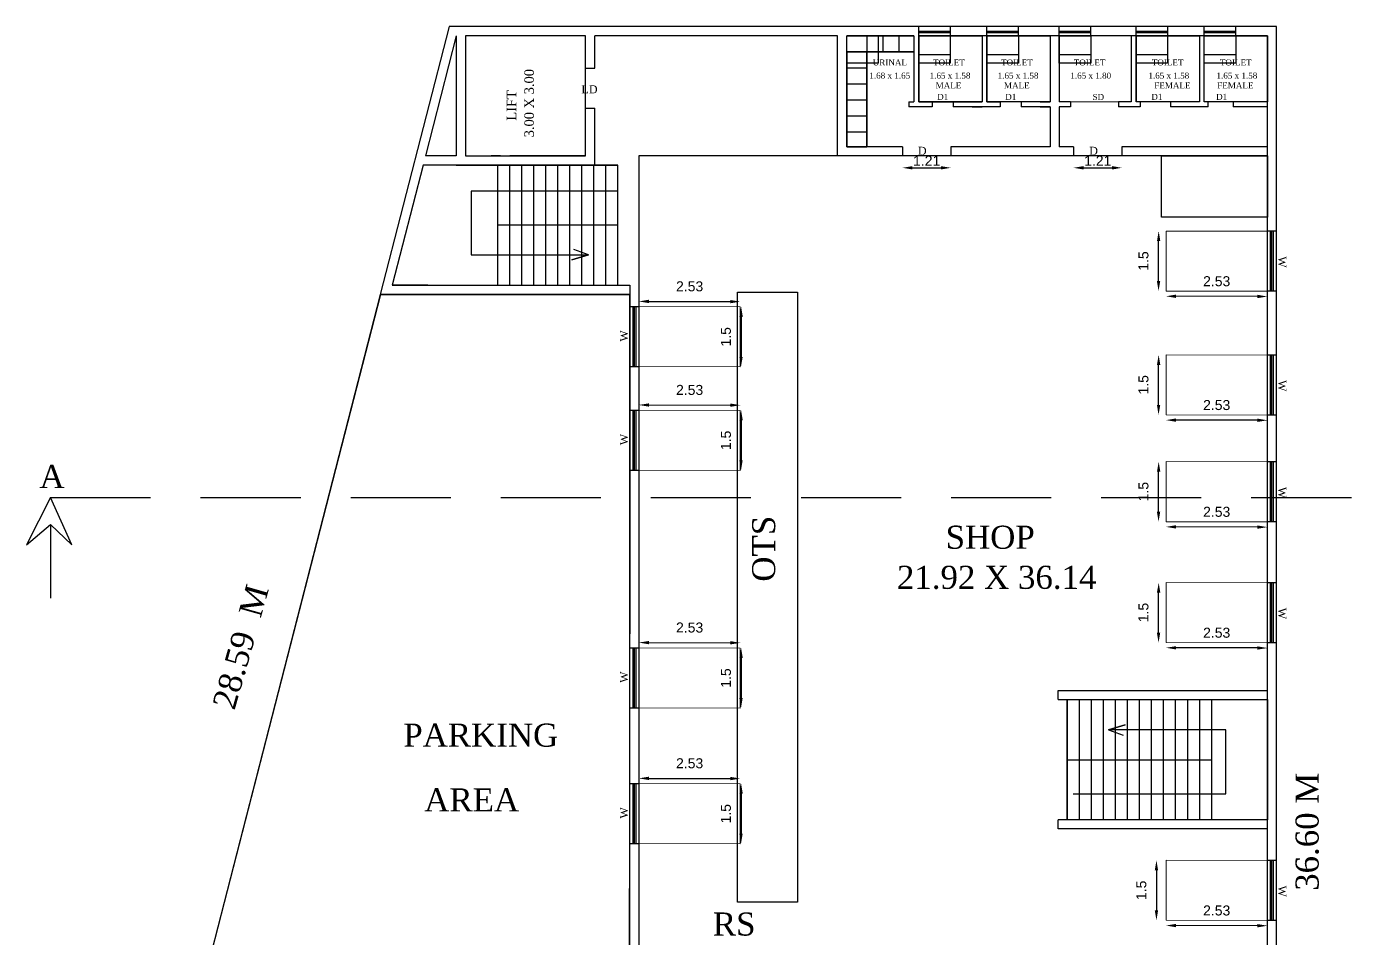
# Model space of a CAD drawing. Header units: metres. Extents: x -56 to 205, y -186 to -77.
# Drawn here: x -56.04 to -22.82, y -126.19 to -103.41 of the extents above; entities that cross this region are included whole.
import ezdxf

# ---------------------------------------------------------------- set-up
doc = ezdxf.new("R2010")
doc.units = ezdxf.units.M
doc.linetypes.add('HIDDEN', pattern=[0.375, 0.25, -0.125])
for name, color, linetype in [('BLK_1_FLR_0_BLT_UP_AREA', 1, 'Continuous'), ('BLK_1_FLR_0_BLT_UP_AREA_DEDUCT', 117, 'Continuous'), ('BLK_1_FLR_0_DRINKING_WATER', 10, 'Continuous'), ('BLK_1_FLR_0_EXIT_WIDTH_DOOR', 2, 'Continuous'), ('BLK_1_FLR_0_LIFT_1', 30, 'Continuous'), ('BLK_1_FLR_0_REGULAR_ROOM_1', 117, 'Continuous'), ('BLK_1_FLR_0_STILT_PARKING_DEDUCT', 1, 'Continuous'), ('BLK_1_FLR_0_URINAL', 10, 'Continuous'), ('BLK_1_FLR_0_WATER_CLOSET', 30, 'Continuous'), ('TOILET_VENTILATION', 30, 'Continuous')]:
    doc.layers.add(name, color=color, linetype=linetype)
for name, color, linetype, lineweight in [('BLK_1_FLR_0_ROOM_1_LIGHT_VENTILATION_1', 232, 'Continuous', 0), ('BLK_1_FLR_0_STILT_PARKING', 7, 'Continuous', 0), ('BLK_1_FLR_0_WASH', 7, 'Continuous', 0), ('BLK_1_FLR_1_SP_WC', 7, 'Continuous', 18)]:
    doc.layers.add(name, color=color, linetype=linetype, lineweight=lineweight)
doc.styles.add('ANAND', font='times.ttf')
doc.styles.get("Standard").update_dxf_attribs({"font": 'arial.ttf', "height": 0.25})
doc.styles.add('style1', font='times.ttf', dxfattribs={"height": 0.5})
doc.styles.add('X', font='times.ttf')
doc.dimstyles.new('ISO-25', dxfattribs={"dimtxt": 0.5, "dimasz": 0.45, "dimexe": 1.25, "dimexo": 0.625, "dimgap": 0.25, "dimtad": 1, "dimdsep": 46, "dimtxsty": 'Standard', "dimcen": 2.5, "dimse1": 1, "dimse2": 1, "dimadec": 0, "dimazin": 0, "dimtfac": 1, "dimtmove": 0, "dimatfit": 3, "dimfxl": 0, "dimarcsym": 0})

# ---------------------------------------------------------------- blocks, each defined once
blk = doc.blocks.new('*D22')
at = {"layer": 'BLK_1_FLR_0_ROOM_1_LIGHT_VENTILATION_1', "color": 0, "lineweight": -2}
blk.add_line((-25.292, -118.934), (-27.325, -118.93), dxfattribs=at)
at = {"layer": 'BLK_1_FLR_0_ROOM_1_LIGHT_VENTILATION_1', "color": 0}
for points in [[(-27.324, -118.888), (-27.325, -118.971), (-27.575, -118.929)], [(-25.292, -118.892), (-25.292, -118.976), (-25.042, -118.935)]]:
    blk.add_solid(points, dxfattribs=at)
at = {"layer": 'DEFPOINTS', "color": 0}
for p in [(-27.575, -118.929), (-27.574, -118.799), (-25.042, -118.804)]:
    blk.add_point(p, dxfattribs=at)
at = {"layer": 'BLK_1_FLR_0_ROOM_1_LIGHT_VENTILATION_1', "color": 0, "insert": (-26.308, -118.554), "char_height": 0.25, "attachment_point": 5, "rotation": 359.877}
blk.add_mtext('2.53', dxfattribs=at)
blk = doc.blocks.new('*D23')
at = {"layer": 'BLK_1_FLR_0_ROOM_1_LIGHT_VENTILATION_1', "color": 0, "lineweight": -2}
blk.add_line((-27.761, -118.549), (-27.759, -117.549), dxfattribs=at)
at = {"layer": 'BLK_1_FLR_0_ROOM_1_LIGHT_VENTILATION_1', "color": 0}
for points in [[(-27.8, -117.549), (-27.717, -117.549), (-27.758, -117.299)], [(-27.802, -118.549), (-27.719, -118.549), (-27.761, -118.799)]]:
    blk.add_solid(points, dxfattribs=at)
at = {"layer": 'DEFPOINTS', "color": 0}
for p in [(-27.758, -117.299), (-27.571, -117.299), (-27.574, -118.799)]:
    blk.add_point(p, dxfattribs=at)
at = {"layer": 'BLK_1_FLR_0_ROOM_1_LIGHT_VENTILATION_1', "color": 0, "insert": (-28.137, -118.048), "char_height": 0.25, "attachment_point": 5, "rotation": 89.8768}
blk.add_mtext('1.5', dxfattribs=at)
blk = doc.blocks.new('*D24')
at = {"layer": 'BLK_1_FLR_0_ROOM_1_LIGHT_VENTILATION_1', "color": 0, "lineweight": -2}
blk.add_line((-25.292, -115.913), (-27.325, -115.909), dxfattribs=at)
at = {"layer": 'BLK_1_FLR_0_ROOM_1_LIGHT_VENTILATION_1', "color": 0}
for points in [[(-27.324, -115.867), (-27.325, -115.95), (-27.575, -115.908)], [(-25.292, -115.872), (-25.292, -115.955), (-25.042, -115.914)]]:
    blk.add_solid(points, dxfattribs=at)
at = {"layer": 'DEFPOINTS', "color": 0}
for p in [(-27.575, -115.908), (-27.574, -115.778), (-25.042, -115.784)]:
    blk.add_point(p, dxfattribs=at)
at = {"layer": 'BLK_1_FLR_0_ROOM_1_LIGHT_VENTILATION_1', "color": 0, "insert": (-26.308, -115.533), "char_height": 0.25, "attachment_point": 5, "rotation": 359.877}
blk.add_mtext('2.53', dxfattribs=at)
blk = doc.blocks.new('*D25')
at = {"layer": 'BLK_1_FLR_0_ROOM_1_LIGHT_VENTILATION_1', "color": 0, "lineweight": -2}
blk.add_line((-27.761, -115.528), (-27.759, -114.528), dxfattribs=at)
at = {"layer": 'BLK_1_FLR_0_ROOM_1_LIGHT_VENTILATION_1', "color": 0}
for points in [[(-27.8, -114.528), (-27.717, -114.528), (-27.758, -114.278)], [(-27.802, -115.528), (-27.719, -115.528), (-27.761, -115.778)]]:
    blk.add_solid(points, dxfattribs=at)
at = {"layer": 'DEFPOINTS', "color": 0}
for p in [(-27.758, -114.278), (-27.571, -114.278), (-27.574, -115.778)]:
    blk.add_point(p, dxfattribs=at)
at = {"layer": 'BLK_1_FLR_0_ROOM_1_LIGHT_VENTILATION_1', "color": 0, "insert": (-28.137, -115.027), "char_height": 0.25, "attachment_point": 5, "rotation": 89.8768}
blk.add_mtext('1.5', dxfattribs=at)
blk = doc.blocks.new('*D26')
at = {"layer": 'BLK_1_FLR_0_ROOM_1_LIGHT_VENTILATION_1', "color": 0, "lineweight": -2}
blk.add_line((-25.292, -113.244), (-27.325, -113.24), dxfattribs=at)
at = {"layer": 'BLK_1_FLR_0_ROOM_1_LIGHT_VENTILATION_1', "color": 0}
for points in [[(-27.324, -113.198), (-27.325, -113.282), (-27.575, -113.24)], [(-25.292, -113.203), (-25.292, -113.286), (-25.042, -113.245)]]:
    blk.add_solid(points, dxfattribs=at)
at = {"layer": 'DEFPOINTS', "color": 0}
for p in [(-27.575, -113.24), (-27.574, -113.109), (-25.042, -113.115)]:
    blk.add_point(p, dxfattribs=at)
at = {"layer": 'BLK_1_FLR_0_ROOM_1_LIGHT_VENTILATION_1', "color": 0, "insert": (-26.308, -112.865), "char_height": 0.25, "attachment_point": 5, "rotation": 359.877}
blk.add_mtext('2.53', dxfattribs=at)
blk = doc.blocks.new('*D27')
at = {"layer": 'BLK_1_FLR_0_ROOM_1_LIGHT_VENTILATION_1', "color": 0, "lineweight": -2}
blk.add_line((-27.761, -112.859), (-27.759, -111.859), dxfattribs=at)
at = {"layer": 'BLK_1_FLR_0_ROOM_1_LIGHT_VENTILATION_1', "color": 0}
for points in [[(-27.8, -111.859), (-27.717, -111.859), (-27.758, -111.609)], [(-27.802, -112.859), (-27.719, -112.859), (-27.761, -113.109)]]:
    blk.add_solid(points, dxfattribs=at)
at = {"layer": 'DEFPOINTS', "color": 0}
for p in [(-27.758, -111.609), (-27.571, -111.609), (-27.574, -113.109)]:
    blk.add_point(p, dxfattribs=at)
at = {"layer": 'BLK_1_FLR_0_ROOM_1_LIGHT_VENTILATION_1', "color": 0, "insert": (-28.137, -112.358), "char_height": 0.25, "attachment_point": 5, "rotation": 89.8768}
blk.add_mtext('1.5', dxfattribs=at)
blk = doc.blocks.new('*D28')
at = {"layer": 'BLK_1_FLR_0_ROOM_1_LIGHT_VENTILATION_1', "color": 0, "lineweight": -2}
blk.add_line((-25.292, -110.151), (-27.325, -110.147), dxfattribs=at)
at = {"layer": 'BLK_1_FLR_0_ROOM_1_LIGHT_VENTILATION_1', "color": 0}
for points in [[(-27.324, -110.105), (-27.325, -110.188), (-27.575, -110.146)], [(-25.292, -110.109), (-25.292, -110.193), (-25.042, -110.152)]]:
    blk.add_solid(points, dxfattribs=at)
at = {"layer": 'DEFPOINTS', "color": 0}
for p in [(-27.575, -110.146), (-27.574, -110.016), (-25.042, -110.021)]:
    blk.add_point(p, dxfattribs=at)
at = {"layer": 'BLK_1_FLR_0_ROOM_1_LIGHT_VENTILATION_1', "color": 0, "insert": (-26.308, -109.771), "char_height": 0.25, "attachment_point": 5, "rotation": 359.877}
blk.add_mtext('2.53', dxfattribs=at)
blk = doc.blocks.new('*D29')
at = {"layer": 'BLK_1_FLR_0_ROOM_1_LIGHT_VENTILATION_1', "color": 0, "lineweight": -2}
blk.add_line((-27.761, -109.766), (-27.759, -108.766), dxfattribs=at)
at = {"layer": 'BLK_1_FLR_0_ROOM_1_LIGHT_VENTILATION_1', "color": 0}
for points in [[(-27.8, -108.766), (-27.717, -108.766), (-27.758, -108.516)], [(-27.802, -109.765), (-27.719, -109.766), (-27.761, -110.016)]]:
    blk.add_solid(points, dxfattribs=at)
at = {"layer": 'DEFPOINTS', "color": 0}
for p in [(-27.758, -108.516), (-27.571, -108.516), (-27.574, -110.016)]:
    blk.add_point(p, dxfattribs=at)
at = {"layer": 'BLK_1_FLR_0_ROOM_1_LIGHT_VENTILATION_1', "color": 0, "insert": (-28.137, -109.265), "char_height": 0.25, "attachment_point": 5, "rotation": 89.8768}
blk.add_mtext('1.5', dxfattribs=at)
blk = doc.blocks.new('*D105')
at = {"layer": 'BLK_1_FLR_0_ROOM_1_LIGHT_VENTILATION_1', "color": 0, "lineweight": -2}
blk.add_line((-25.292, -125.874), (-27.325, -125.869), dxfattribs=at)
at = {"layer": 'BLK_1_FLR_0_ROOM_1_LIGHT_VENTILATION_1', "color": 0}
for points in [[(-27.324, -125.828), (-27.325, -125.911), (-27.575, -125.869)], [(-25.292, -125.832), (-25.292, -125.915), (-25.042, -125.874)]]:
    blk.add_solid(points, dxfattribs=at)
at = {"layer": 'DEFPOINTS', "color": 0}
for p in [(-27.575, -125.869), (-27.574, -125.739), (-25.042, -125.744)]:
    blk.add_point(p, dxfattribs=at)
at = {"layer": 'BLK_1_FLR_0_ROOM_1_LIGHT_VENTILATION_1', "color": 0, "insert": (-26.308, -125.494), "char_height": 0.25, "attachment_point": 5, "rotation": 359.877}
blk.add_mtext('2.53', dxfattribs=at)
blk = doc.blocks.new('*D108')
at = {"layer": 'BLK_1_FLR_0_EXIT_WIDTH_DOOR', "color": 2, "lineweight": -2, "ltscale": 30}
blk.add_line((-33.909, -106.936), (-33.199, -106.936), dxfattribs=at)
at = {"layer": 'BLK_1_FLR_0_EXIT_WIDTH_DOOR', "color": 2, "ltscale": 30}
for points in [[(-33.909, -106.894), (-33.909, -106.978), (-34.159, -106.936)], [(-33.199, -106.894), (-33.199, -106.978), (-32.949, -106.936)]]:
    blk.add_solid(points, dxfattribs=at)
at = {"layer": 'DEFPOINTS', "color": 0, "ltscale": 30}
for p in [(-34.159, -106.639), (-32.949, -106.639), (-32.949, -106.936)]:
    blk.add_point(p, dxfattribs=at)
at = {"layer": 'BLK_1_FLR_0_EXIT_WIDTH_DOOR', "color": 2, "ltscale": 30, "insert": (-33.554, -106.76), "char_height": 0.25, "attachment_point": 5}
blk.add_mtext('1.21', dxfattribs=at)
blk = doc.blocks.new('*D109')
at = {"layer": 'BLK_1_FLR_0_EXIT_WIDTH_DOOR', "color": 2, "lineweight": -2, "ltscale": 30}
blk.add_line((-29.635, -106.936), (-28.925, -106.936), dxfattribs=at)
at = {"layer": 'BLK_1_FLR_0_EXIT_WIDTH_DOOR', "color": 2, "ltscale": 30}
for points in [[(-29.635, -106.894), (-29.635, -106.978), (-29.885, -106.936)], [(-28.925, -106.894), (-28.925, -106.978), (-28.675, -106.936)]]:
    blk.add_solid(points, dxfattribs=at)
at = {"layer": 'DEFPOINTS', "color": 0, "ltscale": 30}
for p in [(-29.885, -106.639), (-28.675, -106.639), (-28.675, -106.936)]:
    blk.add_point(p, dxfattribs=at)
at = {"layer": 'BLK_1_FLR_0_EXIT_WIDTH_DOOR', "color": 2, "ltscale": 30, "insert": (-29.28, -106.76), "char_height": 0.25, "attachment_point": 5}
blk.add_mtext('1.21', dxfattribs=at)
blk = doc.blocks.new('*D133')
at = {"layer": 'BLK_1_FLR_0_ROOM_1_LIGHT_VENTILATION_1', "color": 0, "lineweight": -2}
blk.add_line((-27.813, -124.489), (-27.813, -125.489), dxfattribs=at)
at = {"layer": 'BLK_1_FLR_0_ROOM_1_LIGHT_VENTILATION_1', "color": 0}
for points in [[(-27.855, -124.489), (-27.772, -124.489), (-27.813, -124.239)], [(-27.855, -125.489), (-27.772, -125.489), (-27.813, -125.739)]]:
    blk.add_solid(points, dxfattribs=at)
at = {"layer": 'DEFPOINTS', "color": 0}
for p in [(-27.571, -124.239), (-27.813, -125.739), (-27.574, -125.739)]:
    blk.add_point(p, dxfattribs=at)
at = {"layer": 'BLK_1_FLR_0_ROOM_1_LIGHT_VENTILATION_1', "color": 0, "insert": (-28.191, -124.989), "char_height": 0.25, "attachment_point": 5, "rotation": 90}
blk.add_mtext('1.5', dxfattribs=at)
blk = doc.blocks.new('*D151')
at = {"layer": 'BLK_1_FLR_0_ROOM_1_LIGHT_VENTILATION_1', "color": 0, "lineweight": -2}
blk.add_line((-40.493, -122.192), (-38.461, -122.196), dxfattribs=at)
at = {"layer": 'BLK_1_FLR_0_ROOM_1_LIGHT_VENTILATION_1', "color": 0}
for points in [[(-40.493, -122.15), (-40.494, -122.233), (-40.743, -122.191)], [(-38.461, -122.154), (-38.461, -122.238), (-38.211, -122.197)]]:
    blk.add_solid(points, dxfattribs=at)
at = {"layer": 'DEFPOINTS', "color": 0}
for p in [(-38.211, -122.197), (-40.744, -122.321), (-38.211, -122.327)]:
    blk.add_point(p, dxfattribs=at)
at = {"layer": 'BLK_1_FLR_0_ROOM_1_LIGHT_VENTILATION_1', "color": 0, "insert": (-39.476, -121.816), "char_height": 0.25, "attachment_point": 5, "rotation": 359.877}
blk.add_mtext('2.53', dxfattribs=at)
blk = doc.blocks.new('*D152')
at = {"layer": 'BLK_1_FLR_0_ROOM_1_LIGHT_VENTILATION_1', "color": 0, "lineweight": -2}
blk.add_line((-38.19, -122.577), (-38.192, -123.577), dxfattribs=at)
at = {"layer": 'BLK_1_FLR_0_ROOM_1_LIGHT_VENTILATION_1', "color": 0}
for points in [[(-38.232, -122.577), (-38.148, -122.577), (-38.189, -122.327)], [(-38.234, -123.577), (-38.151, -123.577), (-38.193, -123.827)]]:
    blk.add_solid(points, dxfattribs=at)
at = {"layer": 'DEFPOINTS', "color": 0}
for p in [(-38.211, -122.327), (-38.215, -123.827), (-38.193, -123.827)]:
    blk.add_point(p, dxfattribs=at)
at = {"layer": 'BLK_1_FLR_0_ROOM_1_LIGHT_VENTILATION_1', "color": 0, "insert": (-38.569, -123.076), "char_height": 0.25, "attachment_point": 5, "rotation": 89.8768}
blk.add_mtext('1.5', dxfattribs=at)
blk = doc.blocks.new('*D153')
at = {"layer": 'BLK_1_FLR_0_ROOM_1_LIGHT_VENTILATION_1', "color": 0, "lineweight": -2}
blk.add_line((-40.493, -118.8), (-38.461, -118.804), dxfattribs=at)
at = {"layer": 'BLK_1_FLR_0_ROOM_1_LIGHT_VENTILATION_1', "color": 0}
for points in [[(-40.493, -118.758), (-40.494, -118.841), (-40.743, -118.799)], [(-38.461, -118.762), (-38.461, -118.846), (-38.211, -118.805)]]:
    blk.add_solid(points, dxfattribs=at)
at = {"layer": 'DEFPOINTS', "color": 0}
for p in [(-40.744, -118.929), (-38.211, -118.805), (-38.211, -118.935)]:
    blk.add_point(p, dxfattribs=at)
at = {"layer": 'BLK_1_FLR_0_ROOM_1_LIGHT_VENTILATION_1', "color": 0, "insert": (-39.476, -118.424), "char_height": 0.25, "attachment_point": 5, "rotation": 359.877}
blk.add_mtext('2.53', dxfattribs=at)
blk = doc.blocks.new('*D154')
at = {"layer": 'BLK_1_FLR_0_ROOM_1_LIGHT_VENTILATION_1', "color": 0, "lineweight": -2}
blk.add_line((-38.19, -119.185), (-38.192, -120.185), dxfattribs=at)
at = {"layer": 'BLK_1_FLR_0_ROOM_1_LIGHT_VENTILATION_1', "color": 0}
for points in [[(-38.232, -119.185), (-38.148, -119.185), (-38.189, -118.935)], [(-38.234, -120.185), (-38.151, -120.185), (-38.193, -120.435)]]:
    blk.add_solid(points, dxfattribs=at)
at = {"layer": 'DEFPOINTS', "color": 0}
for p in [(-38.211, -118.935), (-38.215, -120.435), (-38.193, -120.435)]:
    blk.add_point(p, dxfattribs=at)
at = {"layer": 'BLK_1_FLR_0_ROOM_1_LIGHT_VENTILATION_1', "color": 0, "insert": (-38.569, -119.684), "char_height": 0.25, "attachment_point": 5, "rotation": 89.8768}
blk.add_mtext('1.5', dxfattribs=at)
blk = doc.blocks.new('*D155')
at = {"layer": 'BLK_1_FLR_0_ROOM_1_LIGHT_VENTILATION_1', "color": 0, "lineweight": -2}
blk.add_line((-40.493, -112.862), (-38.461, -112.867), dxfattribs=at)
at = {"layer": 'BLK_1_FLR_0_ROOM_1_LIGHT_VENTILATION_1', "color": 0}
for points in [[(-40.493, -112.821), (-40.494, -112.904), (-40.743, -112.862)], [(-38.461, -112.825), (-38.461, -112.909), (-38.211, -112.867)]]:
    blk.add_solid(points, dxfattribs=at)
at = {"layer": 'DEFPOINTS', "color": 0}
for p in [(-38.211, -112.867), (-40.744, -112.992), (-38.211, -112.998)]:
    blk.add_point(p, dxfattribs=at)
at = {"layer": 'BLK_1_FLR_0_ROOM_1_LIGHT_VENTILATION_1', "color": 0, "insert": (-39.476, -112.487), "char_height": 0.25, "attachment_point": 5, "rotation": 359.877}
blk.add_mtext('2.53', dxfattribs=at)
blk = doc.blocks.new('*D156')
at = {"layer": 'BLK_1_FLR_0_ROOM_1_LIGHT_VENTILATION_1', "color": 0, "lineweight": -2}
blk.add_line((-38.19, -113.248), (-38.192, -114.248), dxfattribs=at)
at = {"layer": 'BLK_1_FLR_0_ROOM_1_LIGHT_VENTILATION_1', "color": 0}
for points in [[(-38.232, -113.248), (-38.148, -113.248), (-38.189, -112.998)], [(-38.234, -114.248), (-38.151, -114.248), (-38.193, -114.498)]]:
    blk.add_solid(points, dxfattribs=at)
at = {"layer": 'DEFPOINTS', "color": 0}
for p in [(-38.211, -112.998), (-38.215, -114.498), (-38.193, -114.498)]:
    blk.add_point(p, dxfattribs=at)
at = {"layer": 'BLK_1_FLR_0_ROOM_1_LIGHT_VENTILATION_1', "color": 0, "insert": (-38.569, -113.747), "char_height": 0.25, "attachment_point": 5, "rotation": 89.8768}
blk.add_mtext('1.5', dxfattribs=at)
blk = doc.blocks.new('*D157')
at = {"layer": 'BLK_1_FLR_0_ROOM_1_LIGHT_VENTILATION_1', "color": 0, "lineweight": -2}
blk.add_line((-40.493, -110.275), (-38.461, -110.279), dxfattribs=at)
at = {"layer": 'BLK_1_FLR_0_ROOM_1_LIGHT_VENTILATION_1', "color": 0}
for points in [[(-40.493, -110.233), (-40.494, -110.317), (-40.743, -110.274)], [(-38.461, -110.238), (-38.461, -110.321), (-38.211, -110.28)]]:
    blk.add_solid(points, dxfattribs=at)
at = {"layer": 'DEFPOINTS', "color": 0}
for p in [(-38.211, -110.28), (-40.744, -110.405), (-38.211, -110.41)]:
    blk.add_point(p, dxfattribs=at)
at = {"layer": 'BLK_1_FLR_0_ROOM_1_LIGHT_VENTILATION_1', "color": 0, "insert": (-39.476, -109.899), "char_height": 0.25, "attachment_point": 5, "rotation": 359.877}
blk.add_mtext('2.53', dxfattribs=at)
blk = doc.blocks.new('*D158')
at = {"layer": 'BLK_1_FLR_0_ROOM_1_LIGHT_VENTILATION_1', "color": 0, "lineweight": -2}
blk.add_line((-38.19, -110.66), (-38.192, -111.66), dxfattribs=at)
at = {"layer": 'BLK_1_FLR_0_ROOM_1_LIGHT_VENTILATION_1', "color": 0}
for points in [[(-38.232, -110.66), (-38.148, -110.66), (-38.189, -110.41)], [(-38.234, -111.66), (-38.151, -111.66), (-38.193, -111.91)]]:
    blk.add_solid(points, dxfattribs=at)
at = {"layer": 'DEFPOINTS', "color": 0}
for p in [(-38.211, -110.41), (-38.215, -111.91), (-38.193, -111.91)]:
    blk.add_point(p, dxfattribs=at)
at = {"layer": 'BLK_1_FLR_0_ROOM_1_LIGHT_VENTILATION_1', "color": 0, "insert": (-38.569, -111.159), "char_height": 0.25, "attachment_point": 5, "rotation": 89.8768}
blk.add_mtext('1.5', dxfattribs=at)

msp = doc.modelspace()

# ---------------------------------------------------------------- linework, layer by layer
at = {"color": 7}
for p, q in [((-35.7813, -103.63899), (-41.84571, -103.63764)), ((-35.7813, -106.63942), (-35.7813, -103.63899)), ((-35.5513, -106.40942), (-35.5513, -103.63904)), ((-33.87165, -103.63942), (-35.5513, -103.63904)), ((-35.0513, -103.63747), (-35.0513, -106.40942)), ((-34.6513, -103.63747), (-34.6513, -104.03747)), ((-34.2513, -103.63747), (-34.2513, -104.03747)), ((-35.5513, -104.03747), (-35.0513, -104.03747)), ((-35.0513, -104.03747), (-33.87165, -104.03747)), ((-35.5513, -104.43747), (-35.0513, -104.43747)), ((-35.5513, -104.83747), (-35.0513, -104.83747)), ((-35.5513, -105.23747), (-35.0513, -105.23747)), ((-33.9995, -105.28942), (-33.9995, -105.40942)), ((-33.9995, -105.28942), (-33.87165, -105.28942)), ((-33.75165, -105.28942), (-32.17165, -105.28942)), ((-33.75165, -105.28942), (-33.41624, -105.28942)), ((-33.41624, -105.28942), (-33.41624, -105.40942)), ((-32.05165, -105.28942), (-31.71624, -105.28942)), ((-31.71624, -105.28942), (-31.71624, -105.40942)), ((-35.5513, -105.63747), (-35.0513, -105.63747)), ((-33.41624, -105.40942), (-33.9995, -105.40942)), ((-31.71624, -105.40942), (-32.89165, -105.40942)), ((-35.5513, -106.03747), (-35.0513, -106.03747)), ((-34.15897, -106.63942), (-35.7813, -106.63942)), ((-34.15897, -106.40942), (-35.5513, -106.40942)), ((-34.15897, -106.40942), (-34.15897, -106.63942)), ((-30.47165, -106.40942), (-32.94897, -106.40942)), ((-32.94897, -106.40942), (-32.94897, -106.63942)), ((-29.88452, -106.63942), (-32.94897, -106.63942)), ((-29.88452, -106.40942), (-30.24165, -106.40942)), ((-29.88452, -106.40942), (-29.88452, -106.63942)), ((-25.04165, -106.40942), (-28.67452, -106.40942)), ((-28.67452, -106.40942), (-28.67452, -106.63942)), ((-25.04165, -106.63942), (-28.67452, -106.63942)), ((-46.13596, -106.86764), (-46.90708, -109.86764)), ((-41.2713, -106.86764), (-46.13596, -106.86764)), ((-41.2713, -109.86764), (-41.2713, -106.86764)), ((-41.2713, -107.51769), (-44.93621, -107.51769)), ((-44.93621, -107.51769), (-44.93621, -109.11086)), ((-41.2713, -108.36764), (-44.2713, -108.36764)), ((-24.81165, -108.52147), (-25.04165, -108.52143)), ((-24.96633, -110.02144), (-24.96606, -108.52144)), ((-24.92692, -110.02145), (-24.92665, -108.52145)), ((-24.88838, -110.02146), (-24.88811, -108.52146)), ((-44.93621, -109.11086), (-42.00376, -109.11086)), ((-42.00376, -109.11086), (-42.41477, -109.23622)), ((-42.41477, -109.23622), (-42.00376, -109.11086)), ((-42.00376, -109.11086), (-42.36913, -108.97706)), ((-46.90708, -109.86764), (-40.9713, -109.86764)), ((-46.01399, -109.86764), (-46.90708, -109.86764)), ((-40.9713, -109.86764), (-40.9713, -110.09764)), ((-40.9713, -110.09764), (-47.20368, -110.09764)), ((-24.81192, -110.02147), (-25.04192, -110.02143)), ((-40.97376, -110.40463), (-40.74376, -110.40467)), ((-40.8973, -110.40464), (-40.89757, -111.90464)), ((-40.85876, -110.40465), (-40.85904, -111.90465)), ((-40.81935, -110.40466), (-40.81963, -111.90466)), ((-24.81165, -111.61481), (-25.04165, -111.61477)), ((-24.96633, -113.11478), (-24.96606, -111.61478)), ((-24.92692, -113.11479), (-24.92665, -111.61479)), ((-24.88838, -113.11479), (-24.88811, -111.61479)), ((-40.97404, -111.90463), (-40.74404, -111.90467)), ((-40.97376, -112.99209), (-40.74376, -112.99213)), ((-40.8973, -112.99211), (-40.89757, -114.49211)), ((-40.85876, -112.99211), (-40.85904, -114.49211)), ((-40.81935, -112.99212), (-40.81963, -114.49212)), ((-24.81192, -113.11481), (-25.04192, -113.11477)), ((-24.81165, -114.28357), (-25.04165, -114.28353)), ((-24.96633, -115.78354), (-24.96606, -114.28354)), ((-24.92692, -115.78355), (-24.92665, -114.28355)), ((-24.88838, -115.78355), (-24.88811, -114.28355)), ((-40.97404, -114.49209), (-40.74404, -114.49213)), ((-24.81192, -115.78357), (-25.04192, -115.78353)), ((-24.81165, -117.30451), (-25.04165, -117.30447)), ((-24.96633, -118.80449), (-24.96606, -117.30449)), ((-24.92692, -118.80449), (-24.92665, -117.30449)), ((-24.88838, -118.8045), (-24.88811, -117.3045)), ((-40.97376, -118.92927), (-40.74376, -118.92931)), ((-40.8973, -118.92928), (-40.89757, -120.42928)), ((-40.85876, -118.92929), (-40.85904, -120.42929)), ((-40.81935, -118.92929), (-40.81963, -120.42929)), ((-24.81192, -118.80451), (-25.04192, -118.80447)), ((-30.27165, -120.22496), (-25.04165, -120.22496)), ((-30.04165, -123.22496), (-30.04165, -120.22496)), ((-25.04165, -120.22496), (-25.04165, -123.22496)), ((-40.97404, -120.42927), (-40.74404, -120.42931)), ((-29.00919, -120.98174), (-28.59818, -120.85638)), ((-28.59818, -120.85638), (-29.00919, -120.98174)), ((-26.07674, -120.98174), (-29.00919, -120.98174)), ((-29.00919, -120.98174), (-28.64382, -121.11554)), ((-26.07674, -122.57491), (-26.07674, -120.98174)), ((-30.04165, -121.72496), (-26.44165, -121.72496)), ((-40.97376, -122.32137), (-40.74376, -122.32141)), ((-40.8973, -122.32138), (-40.89757, -123.82138)), ((-40.85876, -122.32139), (-40.85904, -123.82139)), ((-40.81935, -122.32139), (-40.81963, -123.82139)), ((-29.89656, -122.57491), (-26.07674, -122.57491)), ((-25.04165, -123.22496), (-30.27165, -123.22496)), ((-40.97404, -123.82137), (-40.74404, -123.82141)), ((-24.81165, -124.24402), (-25.04165, -124.24398)), ((-24.96633, -125.744), (-24.96606, -124.244)), ((-24.92692, -125.744), (-24.92665, -124.244)), ((-24.88838, -125.74401), (-24.88811, -124.24401)), ((-24.81192, -125.74402), (-25.04192, -125.74398))]:
    msp.add_line(p, q, dxfattribs=at)
at = {"color": 0}
for p, q in [((-33.87165, -103.63942), (-33.87165, -105.28942)), ((-33.75165, -103.63942), (-33.75165, -105.28942)), ((-33.75164, -103.63942), (-33.75164, -103.40942)), ((-33.75164, -103.52442), (-32.96165, -103.52442)), ((-33.75164, -103.55883), (-32.96165, -103.55883)), ((-32.96165, -103.63942), (-32.96165, -103.40942)), ((-32.17165, -103.63942), (-32.17165, -105.28942)), ((-32.17165, -103.63942), (-32.17165, -105.28942)), ((-32.05165, -103.63942), (-32.05165, -103.40942)), ((-32.05165, -103.52442), (-31.26165, -103.52442)), ((-32.05165, -103.55883), (-31.26165, -103.55883)), ((-32.05165, -103.63942), (-32.05165, -105.28942)), ((-31.26165, -103.63942), (-31.26165, -103.40942)), ((-30.47165, -103.40942), (-30.47165, -103.40942)), ((-30.47165, -103.63942), (-30.47165, -105.28942)), ((-30.24165, -103.40942), (-30.24165, -103.40942)), ((-30.24165, -103.63942), (-30.24165, -103.40942)), ((-30.24165, -103.52442), (-29.45165, -103.52442)), ((-30.24165, -103.55883), (-29.45165, -103.55883)), ((-30.24165, -103.63942), (-30.24165, -105.28942)), ((-29.45165, -103.63942), (-29.45165, -103.40942)), ((-28.44165, -103.63942), (-28.44165, -105.28942)), ((-28.32165, -103.63942), (-28.32165, -103.40942)), ((-28.32165, -103.52442), (-27.53165, -103.52442)), ((-28.32165, -103.55883), (-27.53165, -103.55883)), ((-28.32165, -103.63942), (-28.32165, -105.28942)), ((-27.53165, -103.63942), (-27.53165, -103.40942)), ((-26.62165, -103.63942), (-26.62165, -103.40942)), ((-26.62165, -103.52442), (-25.83165, -103.52442)), ((-26.62165, -103.55883), (-25.83165, -103.55883)), ((-25.83165, -103.63942), (-25.83165, -103.40942)), ((-33.65165, -105.28942), (-33.75165, -105.28942)), ((-32.17165, -105.28942), (-32.89165, -105.28942)), ((-32.89165, -105.28942), (-32.89165, -105.40942)), ((-31.95165, -105.28942), (-32.05165, -105.28942)), ((-30.47165, -105.28942), (-31.19165, -105.28942)), ((-31.19165, -105.28942), (-31.19165, -105.40942)), ((-30.71624, -105.28942), (-30.47165, -105.28942)), ((-29.9595, -105.28942), (-30.24165, -105.28942)), ((-29.9595, -105.28942), (-29.9595, -105.40942)), ((-28.44165, -105.28942), (-28.7595, -105.28942)), ((-28.7595, -105.28942), (-28.7595, -105.40942)), ((-28.22165, -105.28942), (-28.32165, -105.28942)), ((-28.22165, -105.28942), (-28.22165, -105.40942)), ((-26.74165, -105.28942), (-27.46165, -105.28942)), ((-27.46165, -105.28942), (-27.46165, -105.40942)), ((-26.52165, -105.40942), (-26.52165, -105.28943)), ((-25.8994, -105.28942), (-25.8994, -105.40942)), ((-32.17165, -105.40942), (-32.89165, -105.40942)), ((-32.41624, -105.40942), (-32.17165, -105.40942)), ((-30.47165, -105.40942), (-31.19165, -105.40942)), ((-30.71624, -105.40942), (-30.47165, -105.40942)), ((-30.47165, -105.40942), (-30.47165, -106.40942)), ((-29.9595, -105.40942), (-30.24165, -105.40942)), ((-30.24165, -105.40942), (-30.24165, -106.40942)), ((-28.22165, -105.40942), (-28.7595, -105.40942)), ((-26.52165, -105.40942), (-27.46165, -105.40942)), ((-25.04165, -105.40942), (-25.8994, -105.40942))]:
    msp.add_line(p, q, dxfattribs=at)
at = {"color": 4}
for p, q in [((-42.07571, -104.44711), (-41.84571, -104.44711)), ((-30.71624, -105.28942), (-30.47165, -105.28942)), ((-42.07571, -105.44711), (-41.84571, -105.44711))]:
    msp.add_line(p, q, dxfattribs=at)
at = {"color": 7, "linetype": 'HIDDEN', "ltscale": 10}
msp.add_line((-55.44307, -115.17031), (48.62199, -115.17031), dxfattribs=at)
at = {"color": 7, "ltscale": 30}
msp.add_line((-55.44307, -115.84815), (-55.44307, -117.69233), dxfattribs=at)
at = {"color": 7}
for points in [[(-45.30571, -103.63764), (-46.07684, -106.63764)], [(-45.30571, -103.63764), (-45.30571, -106.63764)], [(-45.30571, -103.63764), (-45.30571, -106.63764)], [(-42.07571, -104.44711), (-42.07571, -103.63764), (-45.07571, -103.63764), (-45.07571, -106.63764), (-42.07571, -106.63764), (-42.07571, -105.44711)], [(-42.07571, -104.44711), (-42.07571, -103.63764), (-45.07571, -103.63764), (-45.07571, -106.63764), (-42.07571, -106.63764), (-42.07571, -105.44711)], [(-41.84571, -104.44711), (-41.84571, -103.63764)], [(-25.04165, -119.99496), (-25.04165, -103.63764), (-33.75164, -103.63764)], [(-41.84571, -106.86764), (-41.84571, -105.44711)], [(-45.30571, -106.63764), (-46.07684, -106.63764)], [(-44.2013, -106.63764), (-44.4313, -106.63764)], [(-42.07571, -106.63764), (-43.9713, -106.63764)], [(-45.30571, -106.86764), (-41.84571, -106.86764)], [(-44.4313, -106.86764), (-41.2713, -106.86764)], [(-44.2713, -109.86764), (-44.2713, -106.86764)], [(-43.9713, -109.86764), (-43.9713, -106.86764)], [(-43.6713, -109.86764), (-43.6713, -106.86764)], [(-43.3713, -109.86764), (-43.3713, -106.86764)], [(-43.0713, -109.86764), (-43.0713, -106.86764)], [(-42.7713, -109.86764), (-42.7713, -106.86764)], [(-42.4713, -109.86764), (-42.4713, -106.86764)], [(-42.1713, -109.86764), (-42.1713, -106.86764)], [(-41.8713, -109.86764), (-41.8713, -106.86764)], [(-41.5713, -109.86764), (-41.5713, -106.86764)], [(-41.2713, -109.86764), (-41.2713, -106.86764)], [(-47.20135, -110.09764), (-52.54004, -130.86732), (-44.71502, -130.86732), (-44.71502, -139.77942), (-40.97645, -139.77942), (-40.97645, -127.06956), (-36.01645, -127.06835)], [(-30.27165, -120.22496), (-30.27165, -119.99496), (-25.04165, -119.99496)], [(-30.04165, -120.22496), (-30.04165, -123.22496)], [(-29.74165, -120.22496), (-29.74165, -123.22496)], [(-29.44165, -120.22496), (-29.44165, -123.22496)], [(-29.14165, -120.22496), (-29.14165, -123.22496)], [(-28.84165, -120.22496), (-28.84165, -123.22496)], [(-28.54165, -120.22496), (-28.54165, -123.22496)], [(-28.24165, -120.22496), (-28.24165, -123.22496)], [(-27.94165, -120.22496), (-27.94165, -123.22496)], [(-27.64165, -120.22496), (-27.64165, -123.22496)], [(-27.34165, -120.22496), (-27.34165, -123.22496)], [(-27.04165, -120.22496), (-27.04165, -123.22496)], [(-26.74165, -120.22496), (-26.74165, -123.22496)], [(-26.44165, -120.22496), (-26.44165, -123.22496)], [(-25.04165, -123.22496), (-25.04165, -120.22496)], [(-25.04165, -120.22496), (-25.04165, -123.22496)], [(-25.04165, -123.45496), (-30.27165, -123.45496), (-30.27165, -123.22496)]]:
    msp.add_lwpolyline(points, dxfattribs=at)
at = {"color": 7, "ltscale": 30}
msp.add_lwpolyline([(-55.44307, -115.17031), (-56.0406, -116.35319), (-55.44307, -115.84815), (-54.90973, -116.35319), (-55.44307, -115.17031)], dxfattribs=at)
at = {"layer": 'BLK_1_FLR_0_BLT_UP_AREA', "color": 13}
msp.add_lwpolyline([(-24.81165, -103.40764), (-45.48407, -103.40764), (-47.20368, -110.09764), (-40.9713, -110.09872), (-40.97425, -127.06956), (-36.0113, -127.06787), (-36.0113, -140.00942), (-24.81165, -140.00942)], close=True, dxfattribs=at)
at = {"layer": 'BLK_1_FLR_0_BLT_UP_AREA_DEDUCT', "color": 13, "ltscale": 30}
msp.add_lwpolyline([(-36.7813, -125.28876), (-38.2813, -125.28876), (-38.2813, -110.03953), (-36.7813, -110.03953)], close=True, dxfattribs=at)
at = {"layer": 'BLK_1_FLR_0_DRINKING_WATER', "color": 7, "ltscale": 30}
msp.add_lwpolyline([(-27.68744, -106.6384), (-25.04165, -106.6384), (-25.04165, -108.16856), (-27.68744, -108.16856)], close=True, dxfattribs=at)
at = {"layer": 'BLK_1_FLR_0_LIFT_1', "color": 30, "ltscale": 30}
msp.add_lwpolyline([(-45.07571, -106.63764), (-42.07571, -106.63764), (-42.07571, -103.63764), (-45.07571, -103.63764)], close=True, dxfattribs=at)
at = {"layer": 'BLK_1_FLR_0_REGULAR_ROOM_1', "color": 2, "ltscale": 30}
msp.add_lwpolyline([(-40.7413, -106.63942), (-40.7413, -126.83903), (-35.7813, -126.83903), (-35.7813, -139.77942), (-25.04165, -139.77942), (-25.04165, -106.63942)], close=True, dxfattribs=at)
at = {"layer": 'BLK_1_FLR_0_ROOM_1_LIGHT_VENTILATION_1', "color": 232}
for points in [[(-25.04192, -110.02143), (-27.57427, -110.01599), (-27.57105, -108.51599), (-25.04165, -108.52143)], [(-40.74376, -110.40467), (-38.21141, -110.41011), (-38.21463, -111.9101), (-40.74404, -111.90467)], [(-25.04192, -113.11477), (-27.57427, -113.10933), (-27.57105, -111.60933), (-25.04165, -111.61477)], [(-40.74376, -112.99213), (-38.21141, -112.99757), (-38.21463, -114.49757), (-40.74404, -114.49213)], [(-25.04192, -115.78353), (-27.57427, -115.77809), (-27.57105, -114.27809), (-25.04165, -114.28353)], [(-25.04192, -118.80447), (-27.57427, -118.79903), (-27.57105, -117.29904), (-25.04165, -117.30448)], [(-40.74376, -118.92931), (-38.21141, -118.93475), (-38.21463, -120.43474), (-40.74404, -120.4293)], [(-40.74376, -122.32141), (-38.21141, -122.32685), (-38.21463, -123.82684), (-40.74404, -123.8214)], [(-25.04192, -125.74398), (-27.57427, -125.73854), (-27.57105, -124.23855), (-25.04165, -124.24398)]]:
    msp.add_lwpolyline(points, close=True, dxfattribs=at)
at = {"layer": 'BLK_1_FLR_0_STILT_PARKING', "color": 13, "ltscale": 30}
msp.add_lwpolyline([(-47.20368, -110.09764), (-52.54004, -130.86732), (-44.71502, -130.86732), (-44.71502, -139.77942), (-40.97645, -139.77942), (-40.9713, -110.09764)], close=True, dxfattribs=at)
at = {"layer": 'BLK_1_FLR_0_STILT_PARKING_DEDUCT', "color": 13, "ltscale": 30}
msp.add_lwpolyline([(-47.20368, -110.09764), (-52.54004, -130.86732), (-44.71502, -130.86732), (-44.71502, -139.77942), (-40.97645, -139.77942), (-40.9713, -110.09764)], close=True, dxfattribs=at)
at = {"layer": 'BLK_1_FLR_0_URINAL', "color": 235}
for points in [[(-33.87165, -104.03747), (-35.5513, -104.03747), (-35.5513, -103.63904), (-33.87165, -103.63904)], [(-35.0513, -104.03747), (-35.5513, -104.03747), (-35.5513, -106.40942), (-35.0513, -106.40942)]]:
    msp.add_lwpolyline(points, close=True, dxfattribs=at)
at = {"layer": 'BLK_1_FLR_0_WASH', "color": 60, "lineweight": 25}
for points in [[(-33.75165, -103.63942), (-32.96324, -103.63942), (-32.96324, -104.32214), (-33.75165, -104.32214)], [(-32.05165, -103.63942), (-31.26324, -103.63942), (-31.26324, -104.32214), (-32.05165, -104.32214)], [(-30.24165, -103.63942), (-29.45324, -103.63942), (-29.45324, -104.32214), (-30.24165, -104.32214)], [(-28.32165, -103.63942), (-27.53324, -103.63942), (-27.53324, -104.32214), (-28.32165, -104.32214)], [(-26.62165, -103.63943), (-25.83324, -103.63943), (-25.83324, -104.32215), (-26.62165, -104.32215)]]:
    msp.add_lwpolyline(points, close=True, dxfattribs=at)
at = {"layer": 'BLK_1_FLR_0_WASH', "color": 55, "lineweight": 25}
for points in [[(-33.75165, -103.63942), (-32.96324, -103.63942), (-32.96324, -104.11369), (-33.75165, -104.11369)], [(-32.05165, -103.63942), (-31.26324, -103.63942), (-31.26324, -104.11369), (-32.05165, -104.11369)], [(-30.24165, -103.63942), (-29.45324, -103.63942), (-29.45324, -104.11369), (-30.24165, -104.11369)], [(-28.32165, -103.63942), (-27.53324, -103.63942), (-27.53324, -104.11369), (-28.32165, -104.11369)], [(-26.62165, -103.63943), (-25.83324, -103.63943), (-25.83324, -104.1137), (-26.62165, -104.1137)]]:
    msp.add_lwpolyline(points, close=True, dxfattribs=at)
at = {"layer": 'BLK_1_FLR_0_WASH', "color": 56, "lineweight": 25}
for points in [[(-33.75165, -103.63942), (-32.96324, -103.63942), (-32.96324, -104.11369), (-33.75165, -104.11369)], [(-32.05165, -103.63942), (-31.26324, -103.63942), (-31.26324, -104.11369), (-32.05165, -104.11369)], [(-30.24165, -103.63942), (-29.45324, -103.63942), (-29.45324, -104.11369), (-30.24165, -104.11369)], [(-28.32165, -103.63942), (-27.53324, -103.63942), (-27.53324, -104.11369), (-28.32165, -104.11369)], [(-26.62165, -103.63943), (-25.83324, -103.63943), (-25.83324, -104.1137), (-26.62165, -104.1137)]]:
    msp.add_lwpolyline(points, close=True, dxfattribs=at)
at = {"layer": 'BLK_1_FLR_0_WATER_CLOSET', "color": 1}
for points in [[(-32.17165, -103.63942), (-32.17165, -105.28942), (-33.75164, -105.28942), (-33.75164, -103.63942)], [(-30.47165, -103.63942), (-30.47165, -105.28942), (-32.05164, -105.28942), (-32.05164, -103.63942)]]:
    msp.add_lwpolyline(points, close=True, dxfattribs=at)
at = {"layer": 'BLK_1_FLR_0_WATER_CLOSET', "color": 2}
for points in [[(-26.74165, -103.63941), (-26.74165, -105.28941), (-28.32165, -105.28942), (-28.32165, -103.63942)], [(-25.04165, -103.63942), (-25.04165, -105.28942), (-26.62165, -105.28943), (-26.62165, -103.63943)]]:
    msp.add_lwpolyline(points, close=True, dxfattribs=at)
at = {"layer": 'BLK_1_FLR_1_SP_WC', "color": 233}
msp.add_lwpolyline([(-28.44165, -103.63942), (-28.44165, -105.28942), (-30.24165, -105.28942), (-30.24165, -103.63942)], close=True, dxfattribs=at)
at = {"layer": 'TOILET_VENTILATION', "color": 6, "lineweight": 25}
for points in [[(-35.5513, -103.63904), (-34.7629, -103.63904), (-34.7629, -104.32176), (-35.5513, -104.32176)], [(-33.75164, -103.63942), (-32.96324, -103.63942), (-32.96324, -104.32215), (-33.75164, -104.32215)], [(-32.04663, -103.63942), (-31.25822, -103.63942), (-31.25822, -104.32214), (-32.04663, -104.32214)], [(-30.24165, -103.63764), (-29.45324, -103.63764), (-29.45324, -104.32036), (-30.24165, -104.32036)], [(-28.32165, -103.6394), (-27.53324, -103.6394), (-27.53324, -104.32212), (-28.32165, -104.32212)], [(-26.62165, -103.63943), (-25.83324, -103.63943), (-25.83324, -104.32215), (-26.62165, -104.32215)]]:
    msp.add_lwpolyline(points, close=True, dxfattribs=at)

# ---------------------------------------------------------------- texts
at = {"color": 7, "linetype": 'ByBlock', "lineweight": -2, "style": 'ANAND'}
for s, height, rotation, p in [('URINAL', 0.15, 0.002385, (-34.90137, -104.37828)), ('3.00 X 3.00', 0.2393178, 90.002385, (-43.36629, -106.17424)), ('1.68 x 1.65', 0.15, 0.002385, (-34.98557, -104.70665))]:
    msp.add_text(s, height=height, rotation=rotation, dxfattribs=at).set_placement(p)
at = {"color": 0, "linetype": 'ByBlock', "lineweight": -2, "style": 'ANAND'}
for s, height, rotation, p in [('TOILET', 0.15, 0.002385, (-33.39541, -104.37828)), ('TOILET', 0.15, 0.002385, (-31.69541, -104.37828)), ('TOILET', 0.15, 0.002385, (-29.88048, -104.37963)), ('TOILET', 0.15, 0.002385, (-27.92963, -104.37828)), ('TOILET', 0.15, 0.002385, (-26.22963, -104.3783)), ('1.65 x 1.58', 0.15, 0.002385, (-33.47961, -104.70665)), ('1.65 x 1.58', 0.15, 0.002385, (-31.77961, -104.70665)), ('1.65 x 1.80', 0.15, 0.002385, (-29.96468, -104.708)), ('1.65 x 1.58', 0.15, 0.002385, (-28.01383, -104.70665)), ('1.65 x 1.58', 0.15, 0.002385, (-26.31383, -104.70667)), ('LD', 0.2, 0.002385, (-42.17849, -105.07505)), ('D1', 0.15, 0.002385, (-33.29206, -105.23842)), ('D1', 0.15, 0.002385, (-31.59206, -105.23842)), ('SD', 0.15, 0.002385, (-29.40986, -105.24189)), ('D1', 0.15, 0.002385, (-27.94192, -105.23842)), ('D1', 0.15, 0.002385, (-26.32336, -105.23843)), ('D', 0.2, 0.002385, (-33.77318, -106.6114)), ('D', 0.2, 0.002385, (-29.49338, -106.6114)), ('W', 0.2, 269.890235, (-24.769, -109.14551)), ('W', 0.2, 89.890235, (-41.01668, -111.28058)), ('W', 0.2, 269.890235, (-24.769, -112.23885)), ('W', 0.2, 89.890235, (-41.01668, -113.86805)), ('W', 0.2, 269.890235, (-24.769, -114.90761)), ('W', 0.2, 269.890235, (-24.769, -117.92856)), ('W', 0.2, 89.890235, (-41.01668, -119.80522)), ('W', 0.2, 89.890235, (-41.01668, -123.19732)), ('W', 0.2, 269.890235, (-24.769, -124.86807))]:
    msp.add_text(s, height=height, rotation=rotation, dxfattribs=at).set_placement(p)
at = {"color": 0, "style": 'style1'}
for s, height, p in [('A', 0.57666, (-55.71845, -114.93838)), ('SHOP', 0.576656, (-33.07988, -116.45409)), ('21.92 X 36.14', 0.5766558, (-34.29687, -117.45588)), ('PARKING', 0.576656, (-46.62963, -121.40004)), ('AREA', 0.576656, (-46.10666, -123.01762)), ('RS ', 0.576656, (-38.89519, -126.11914))]:
    msp.add_text(s, height=height, dxfattribs=at).set_placement(p)
for s, rotation, p in [('OTS', 90, (-37.33868, -117.27678)), ('28.59  M', 74.141503, (-50.84943, -120.5073)), ('36.60 M', 90, (-23.76162, -125.00179))]:
    msp.add_text(s, height=0.576656, rotation=rotation, dxfattribs=at).set_placement(p)
at = {"color": 7, "linetype": 'ByBlock', "lineweight": -2, "insert": (-43.80677, -105.75868), "char_height": 0.239318, "attachment_point": 7, "rotation": 90.002385, "style": 'ANAND'}
msp.add_mtext('LIFT', dxfattribs=at)
at = {"layer": 'BLK_1_FLR_0_WATER_CLOSET', "color": 1, "lineweight": 25, "char_height": 0.15, "width": 0.6284033, "attachment_point": 1, "style": 'X'}
for insert in [(-33.32954, -104.80273), (-31.62264, -104.80273)]:
    msp.add_mtext('MALE ', dxfattribs=dict(at, insert=insert))
at = {"layer": 'BLK_1_FLR_0_WATER_CLOSET', "color": 2, "lineweight": 25, "char_height": 0.15, "attachment_point": 1, "style": 'X'}
for insert, width in [((-27.868, -104.80273), 0.8904575), ((-26.29512, -104.80273), 0.8696069)]:
    msp.add_mtext('FEMALE ', dxfattribs=dict(at, insert=insert, width=width))

# ---------------------------------------------------------------- dimensions: what is measured, and where the dimension line sits
at = {"layer": 'BLK_1_FLR_0_EXIT_WIDTH_DOOR', "color": 2, "ltscale": 30}
for base, p1, p2, picture, middle in [((-32.94897, -106.93594), (-34.15897, -106.63942), (-32.94897, -106.63942), '*D108', (-33.55397, -106.76043)), ((-28.67452, -106.93594), (-29.88452, -106.63942), (-28.67452, -106.63942), '*D109', (-29.27952, -106.76043))]:
    dim = msp.add_linear_dim(base=base, p1=p1, p2=p2, dimstyle='ISO-25', override={"dimtxt": 0.25, "dimasz": 0.25, "dimgap": 0.05, "dimclrd": 2, "dimclrt": 2, "dimfxl": 0.1875, "dimfxlon": 1, "dimarcsym": 1}, dxfattribs=at)
    dim.commit()
    dim.dimension.update_dxf_attribs({"geometry": picture, "text_midpoint": middle})
at = {"layer": 'BLK_1_FLR_0_ROOM_1_LIGHT_VENTILATION_1', "color": 232}
for p1, p2, distance, picture, middle in [((-27.57427, -110.01599), (-27.57105, -108.51599), 0.18701, '*D29', (-28.13731, -109.26478)), ((-25.04192, -110.02143), (-27.57427, -110.01599), 0.13019, '*D28', (-26.30756, -109.77117)), ((-40.74376, -110.40467), (-38.21141, -110.41011), 0.13019, '*D157', (-39.4765, -109.89947)), ((-38.21141, -110.41011), (-38.21463, -111.9101), 0.02193, '*D158', (-38.56874, -111.15934)), ((-27.57427, -113.10933), (-27.57105, -111.60933), 0.18701, '*D27', (-28.13731, -112.35811)), ((-40.74376, -112.99213), (-38.21141, -112.99757), 0.13019, '*D155', (-39.4765, -112.48694)), ((-25.04192, -113.11477), (-27.57427, -113.10933), 0.13019, '*D26', (-26.30756, -112.86451)), ((-38.21141, -112.99757), (-38.21463, -114.49757), 0.02193, '*D156', (-38.56874, -113.74681)), ((-27.57427, -115.77809), (-27.57105, -114.27809), 0.18701, '*D25', (-28.13731, -115.02688)), ((-25.04192, -115.78353), (-27.57427, -115.77809), 0.13019, '*D24', (-26.30756, -115.53327)), ((-27.57427, -118.79903), (-27.57105, -117.29904), 0.18701, '*D23', (-28.13731, -118.04782)), ((-40.74376, -118.92931), (-38.21141, -118.93475), 0.13019, '*D153', (-39.4765, -118.42411)), ((-25.04192, -118.80447), (-27.57427, -118.79903), 0.13019, '*D22', (-26.30756, -118.55421)), ((-38.21141, -118.93475), (-38.21463, -120.43474), 0.02193, '*D154', (-38.56874, -119.68398)), ((-40.74376, -122.32141), (-38.21141, -122.32685), 0.13019, '*D151', (-39.4765, -121.81621)), ((-38.21141, -122.32685), (-38.21463, -123.82684), 0.02193, '*D152', (-38.56874, -123.07608)), ((-25.04192, -125.74398), (-27.57427, -125.73854), 0.13019, '*D105', (-26.30756, -125.49372))]:
    dim = msp.add_aligned_dim(p1=p1, p2=p2, distance=distance, dimstyle='ISO-25', override={"dimtxt": 0.25, "dimasz": 0.25, "dimfxl": 3, "dimfxlon": 1, "dimarcsym": 1}, dxfattribs=at)
    dim.commit()
    dim.dimension.update_dxf_attribs({"geometry": picture, "text_midpoint": middle})
dim = msp.add_linear_dim(base=(-27.81344, -125.73854), p1=(-27.57105, -124.23855), p2=(-27.57427, -125.73854), angle=90, dimstyle='ISO-25', override={"dimtxt": 0.25, "dimasz": 0.25, "dimfxl": 3, "dimfxlon": 1, "dimarcsym": 1}, dxfattribs=at)
dim.commit()
dim.dimension.update_dxf_attribs({"geometry": '*D133', "text_midpoint": (-28.19109, -124.98855)})

doc.saveas('drawing.dxf')
